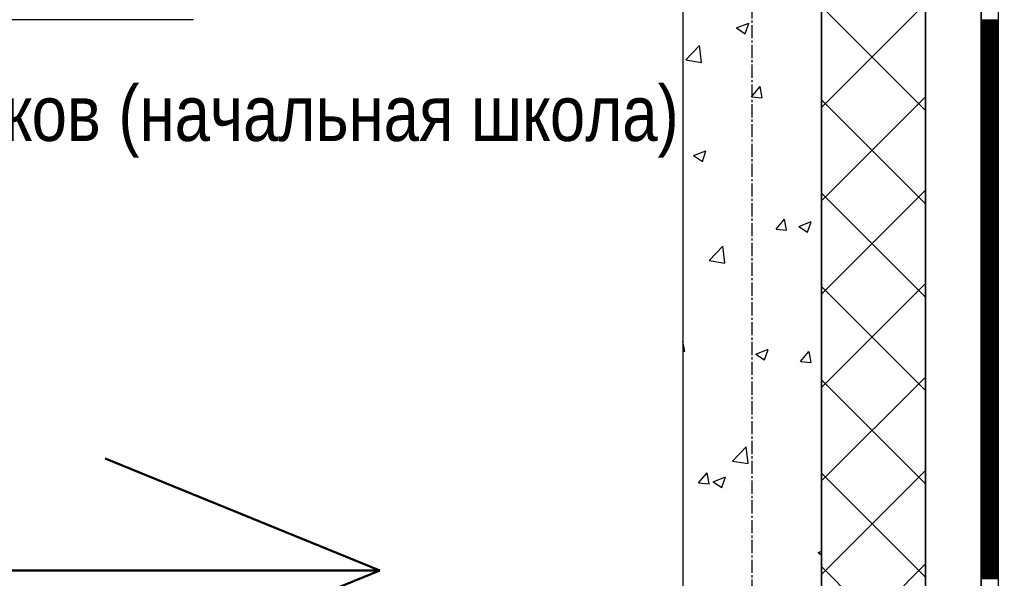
# Model space of a CAD drawing. Header units: millimetres. Extents: x -24360 to 609566, y -391049 to 148426.
# Drawn here: x 260589 to 262000, y -161400 to -160594 of the extents above; entities that cross this region are included whole.
import ezdxf
from ezdxf.enums import TextEntityAlignment as Align

# ---------------------------------------------------------------- set-up
doc = ezdxf.new("R2010")
doc.units = ezdxf.units.MM
doc.linetypes.add('CENTER2', pattern=[28.575, 19.05, -3.175, 3.175, -3.175])
doc.layers.get('Defpoints').update_dxf_attribs({"color": 140})
for name, color, linetype, lineweight in [('АР_Area', 5, 'Continuous', 5), ('АР_Стены ПЕНОблок', 52, 'Continuous', 20), ('АР_Тонкая', 254, 'Continuous', 5), ('АР_Утеплитель', 31, 'Continuous', 0), ('АР_Штриховка', 8, 'Continuous', 0), ('осново', 7, 'Continuous', 30)]:
    doc.layers.add(name, color=color, linetype=linetype, lineweight=lineweight)
doc.layers.add('АР_Оси_РД_100', color=7, linetype='Continuous', lineweight=0, true_color=0x525252)
doc.styles.add('style1', font='ARIALN.TTF')

# ---------------------------------------------------------------- blocks, each defined once
blk = doc.blocks.new('MOK-МаркаПом_овал_ареал')
blk.add_line((-2.75, -3), (2.75, -3))
at = {"color": 0, "style": 'style1'}
blk.add_attdef('АР-ПОМЕЩЕНИЕ:НОМЕР', text='', height=3.5, dxfattribs=at).set_placement((0, 0), align=Align.MIDDLE)

msp = doc.modelspace()

# ---------------------------------------------------------------- linework, layer by layer
at = {"layer": 'АР_Оси_РД_100', "linetype": 'CENTER2'}
for q in [(261645, -155721.321), (261645, -158150)]:
    msp.add_line((261645, -167650), q, dxfattribs=at)
at = {"layer": 'АР_Стены ПЕНОблок', "color": 18, "linetype": 'Continuous', "lineweight": 20, "true_color": 0x000000}
for p, q in [((261545, -158150), (261545, -168350)), ((261745, -168350), (261745, -158150))]:
    msp.add_line(p, q, dxfattribs=at)
at = {"layer": 'АР_Тонкая', "color": 18, "linetype": 'Continuous', "lineweight": 5, "true_color": 0x000000}
for p, q in [((261895, -158150), (261895, -168350)), ((261975, -168350), (261975, -158150)), ((261975, -158150), (261975, -168350)), ((262000, -168350), (262000, -158150))]:
    msp.add_line(p, q, dxfattribs=at)
at = {"layer": 'АР_Утеплитель', "color": 18, "linetype": 'Continuous', "lineweight": 0, "true_color": 0x000000}
for p, q in [((261745, -158150), (261745, -168350)), ((261895, -168350), (261895, -158150))]:
    msp.add_line(p, q, dxfattribs=at)
at = {"layer": 'АР_Штриховка', "color": 18, "linetype": 'Continuous', "lineweight": 0, "true_color": 0x000000}
for p, q in [((261745, -160720.59), (261895, -160570.59)), ((261895, -160724.733), (261745, -160574.733)), ((261975, -160594), (262000, -160594)), ((261622.268, -160605.64), (261634.902, -160614.162)), ((261622.289, -160605.593), (261640.073, -160598.766)), ((261634.907, -160614.164), (261640.057, -160598.815)), ((261975, -160595), (262000, -160595)), ((261975, -160596), (262000, -160596)), ((261975, -160597), (262000, -160597)), ((261975, -160598), (262000, -160598)), ((261975, -160599), (262000, -160599)), ((261975, -160600), (262000, -160600)), ((261975, -160601), (262000, -160601)), ((261975, -160602), (262000, -160602)), ((261975, -160603), (262000, -160603)), ((261975, -160604), (262000, -160604)), ((261975, -160605), (262000, -160605)), ((261975, -160606), (262000, -160606)), ((261975, -160607), (262000, -160607)), ((261975, -160608), (262000, -160608)), ((261975, -160609), (262000, -160609)), ((261975, -160610), (262000, -160610)), ((261975, -160611), (262000, -160611)), ((261975, -160612), (262000, -160612)), ((261975, -160613), (262000, -160613)), ((261975, -160614), (262000, -160614)), ((261975, -160615), (262000, -160615)), ((261975, -160616), (262000, -160616)), ((261975, -160617), (262000, -160617)), ((261975, -160618), (262000, -160618)), ((261975, -160619), (262000, -160619)), ((261975, -160620), (262000, -160620)), ((261975, -160621), (262000, -160621)), ((261975, -160622), (262000, -160622)), ((261975, -160623), (262000, -160623)), ((261549.179, -160651.884), (261568.962, -160631.265)), ((261571.792, -160655.385), (261568.986, -160631.262)), ((261975, -160624), (262000, -160624)), ((261975, -160625), (262000, -160625)), ((261975, -160626), (262000, -160626)), ((261975, -160627), (262000, -160627)), ((261975, -160628), (262000, -160628)), ((261975, -160629), (262000, -160629)), ((261975, -160630), (262000, -160630)), ((261975, -160631), (262000, -160631)), ((261975, -160632), (262000, -160632)), ((261975, -160633), (262000, -160633)), ((261975, -160634), (262000, -160634)), ((261975, -160635), (262000, -160635)), ((261975, -160636), (262000, -160636)), ((261975, -160637), (262000, -160637)), ((261975, -160638), (262000, -160638)), ((261975, -160639), (262000, -160639)), ((261975, -160640), (262000, -160640)), ((261975, -160641), (262000, -160641)), ((261975, -160642), (262000, -160642)), ((261975, -160643), (262000, -160643)), ((261975, -160644), (262000, -160644)), ((261975, -160645), (262000, -160645)), ((261975, -160646), (262000, -160646)), ((261975, -160647), (262000, -160647)), ((261975, -160648), (262000, -160648)), ((261975, -160649), (262000, -160649)), ((261975, -160650), (262000, -160650)), ((261975, -160651), (262000, -160651)), ((261549.196, -160651.921), (261571.786, -160655.424)), ((261975, -160652), (262000, -160652)), ((261975, -160653), (262000, -160653)), ((261975, -160654), (262000, -160654)), ((261975, -160655), (262000, -160655)), ((261975, -160656), (262000, -160656)), ((261975, -160657), (262000, -160657)), ((261975, -160658), (262000, -160658)), ((261975, -160659), (262000, -160659)), ((261975, -160660), (262000, -160660)), ((261975, -160661), (262000, -160661)), ((261975, -160662), (262000, -160662)), ((261975, -160663), (262000, -160663)), ((261975, -160664), (262000, -160664)), ((261975, -160665), (262000, -160665)), ((261975, -160666), (262000, -160666)), ((261975, -160667), (262000, -160667)), ((261975, -160668), (262000, -160668)), ((261975, -160669), (262000, -160669)), ((261975, -160670), (262000, -160670)), ((261975, -160671), (262000, -160671)), ((261975, -160672), (262000, -160672)), ((261975, -160673), (262000, -160673)), ((261975, -160674), (262000, -160674)), ((261975, -160675), (262000, -160675)), ((261975, -160676), (262000, -160676)), ((261975, -160677), (262000, -160677)), ((261975, -160678), (262000, -160678)), ((261975, -160679), (262000, -160679)), ((261644.079, -160705.044), (261656.324, -160690.451)), ((261659.345, -160706.358), (261656.408, -160690.437)), ((261975, -160680), (262000, -160680)), ((261975, -160681), (262000, -160681)), ((261975, -160682), (262000, -160682)), ((261975, -160683), (262000, -160683)), ((261975, -160684), (262000, -160684)), ((261975, -160685), (262000, -160685)), ((261975, -160686), (262000, -160686)), ((261975, -160687), (262000, -160687)), ((261975, -160688), (262000, -160688)), ((261975, -160689), (262000, -160689)), ((261975, -160690), (262000, -160690)), ((261975, -160691), (262000, -160691)), ((261975, -160692), (262000, -160692)), ((261975, -160693), (262000, -160693)), ((261644.079, -160705.045), (261659.261, -160706.373)), ((261745, -160855.293), (261895, -160705.293)), ((261975, -160694), (262000, -160694)), ((261975, -160695), (262000, -160695)), ((261975, -160696), (262000, -160696)), ((261975, -160697), (262000, -160697)), ((261975, -160698), (262000, -160698)), ((261975, -160699), (262000, -160699)), ((261975, -160700), (262000, -160700)), ((261975, -160701), (262000, -160701)), ((261975, -160702), (262000, -160702)), ((261975, -160703), (262000, -160703)), ((261975, -160704), (262000, -160704)), ((261975, -160705), (262000, -160705)), ((261975, -160706), (262000, -160706)), ((261975, -160707), (262000, -160707)), ((261895, -160859.437), (261745, -160709.437)), ((261975, -160708), (262000, -160708)), ((261975, -160709), (262000, -160709)), ((261975, -160710), (262000, -160710)), ((261975, -160711), (262000, -160711)), ((261975, -160712), (262000, -160712)), ((261975, -160713), (262000, -160713)), ((261975, -160714), (262000, -160714)), ((261975, -160715), (262000, -160715)), ((261975, -160716), (262000, -160716)), ((261975, -160717), (262000, -160717)), ((261975, -160718), (262000, -160718)), ((261975, -160719), (262000, -160719)), ((261975, -160720), (262000, -160720)), ((261975, -160721), (262000, -160721)), ((261975, -160722), (262000, -160722)), ((261975, -160723), (262000, -160723)), ((261975, -160724), (262000, -160724)), ((261975, -160725), (262000, -160725)), ((261975, -160726), (262000, -160726)), ((261975, -160727), (262000, -160727)), ((261975, -160728), (262000, -160728)), ((261975, -160729), (262000, -160729)), ((261975, -160730), (262000, -160730)), ((261975, -160731), (262000, -160731)), ((261975, -160732), (262000, -160732)), ((261975, -160733), (262000, -160733)), ((261975, -160734), (262000, -160734)), ((261975, -160735), (262000, -160735)), ((261975, -160736), (262000, -160736)), ((261975, -160737), (262000, -160737)), ((261975, -160738), (262000, -160738)), ((261975, -160739), (262000, -160739)), ((261975, -160740), (262000, -160740)), ((261975, -160741), (262000, -160741)), ((261975, -160742), (262000, -160742)), ((261975, -160743), (262000, -160743)), ((261975, -160744), (262000, -160744)), ((261975, -160745), (262000, -160745)), ((261975, -160746), (262000, -160746)), ((261975, -160747), (262000, -160747)), ((261975, -160748), (262000, -160748)), ((261975, -160749), (262000, -160749)), ((261975, -160750), (262000, -160750)), ((261975, -160751), (262000, -160751)), ((261975, -160752), (262000, -160752)), ((261975, -160753), (262000, -160753)), ((261975, -160754), (262000, -160754)), ((261975, -160755), (262000, -160755)), ((261975, -160756), (262000, -160756)), ((261975, -160757), (262000, -160757)), ((261975, -160758), (262000, -160758)), ((261975, -160759), (262000, -160759)), ((261975, -160760), (262000, -160760)), ((261975, -160761), (262000, -160761)), ((261975, -160762), (262000, -160762)), ((261975, -160763), (262000, -160763)), ((261975, -160764), (262000, -160764)), ((261975, -160765), (262000, -160765)), ((261975, -160766), (262000, -160766)), ((261975, -160767), (262000, -160767)), ((261975, -160768), (262000, -160768)), ((261975, -160769), (262000, -160769)), ((261975, -160770), (262000, -160770)), ((261975, -160771), (262000, -160771)), ((261975, -160772), (262000, -160772)), ((261975, -160773), (262000, -160773)), ((261975, -160774), (262000, -160774)), ((261975, -160775), (262000, -160775)), ((261975, -160776), (262000, -160776)), ((261975, -160777), (262000, -160777)), ((261975, -160778), (262000, -160778)), ((261560.465, -160789.828), (261573.1, -160798.35)), ((261560.487, -160789.781), (261578.271, -160782.954)), ((261573.105, -160798.352), (261578.255, -160783.003)), ((261975, -160779), (262000, -160779)), ((261975, -160780), (262000, -160780)), ((261975, -160781), (262000, -160781)), ((261975, -160782), (262000, -160782)), ((261975, -160783), (262000, -160783)), ((261975, -160784), (262000, -160784)), ((261975, -160785), (262000, -160785)), ((261975, -160786), (262000, -160786)), ((261975, -160787), (262000, -160787)), ((261975, -160788), (262000, -160788)), ((261975, -160789), (262000, -160789)), ((261975, -160790), (262000, -160790)), ((261975, -160791), (262000, -160791)), ((261975, -160792), (262000, -160792)), ((261975, -160793), (262000, -160793)), ((261975, -160794), (262000, -160794)), ((261975, -160795), (262000, -160795)), ((261975, -160796), (262000, -160796)), ((261975, -160797), (262000, -160797)), ((261975, -160798), (262000, -160798)), ((261975, -160799), (262000, -160799)), ((261975, -160800), (262000, -160800)), ((261975, -160801), (262000, -160801)), ((261975, -160802), (262000, -160802)), ((261975, -160803), (262000, -160803)), ((261975, -160804), (262000, -160804)), ((261975, -160805), (262000, -160805)), ((261975, -160806), (262000, -160806)), ((261975, -160807), (262000, -160807)), ((261975, -160808), (262000, -160808)), ((261975, -160809), (262000, -160809)), ((261975, -160810), (262000, -160810)), ((261975, -160811), (262000, -160811)), ((261975, -160812), (262000, -160812)), ((261975, -160813), (262000, -160813)), ((261975, -160814), (262000, -160814)), ((261975, -160815), (262000, -160815)), ((261975, -160816), (262000, -160816)), ((261975, -160817), (262000, -160817)), ((261975, -160818), (262000, -160818)), ((261975, -160819), (262000, -160819)), ((261975, -160820), (262000, -160820)), ((261975, -160821), (262000, -160821)), ((261975, -160822), (262000, -160822)), ((261975, -160823), (262000, -160823)), ((261975, -160824), (262000, -160824)), ((261975, -160825), (262000, -160825)), ((261975, -160826), (262000, -160826)), ((261975, -160827), (262000, -160827)), ((261975, -160828), (262000, -160828)), ((261975, -160829), (262000, -160829)), ((261975, -160830), (262000, -160830)), ((261975, -160831), (262000, -160831)), ((261975, -160832), (262000, -160832)), ((261975, -160833), (262000, -160833)), ((261975, -160834), (262000, -160834)), ((261745, -160989.997), (261895, -160839.997)), ((261895, -160994.141), (261745, -160844.141)), ((261975, -160835), (262000, -160835)), ((261975, -160836), (262000, -160836)), ((261975, -160837), (262000, -160837)), ((261975, -160838), (262000, -160838)), ((261975, -160839), (262000, -160839)), ((261975, -160840), (262000, -160840)), ((261975, -160841), (262000, -160841)), ((261975, -160842), (262000, -160842)), ((261975, -160843), (262000, -160843)), ((261975, -160844), (262000, -160844)), ((261975, -160845), (262000, -160845)), ((261975, -160846), (262000, -160846)), ((261975, -160847), (262000, -160847)), ((261975, -160848), (262000, -160848)), ((261975, -160849), (262000, -160849)), ((261975, -160850), (262000, -160850)), ((261975, -160851), (262000, -160851)), ((261975, -160852), (262000, -160852)), ((261975, -160853), (262000, -160853)), ((261975, -160854), (262000, -160854)), ((261975, -160855), (262000, -160855)), ((261975, -160856), (262000, -160856)), ((261975, -160857), (262000, -160857)), ((261975, -160858), (262000, -160858)), ((261975, -160859), (262000, -160859)), ((261975, -160860), (262000, -160860)), ((261975, -160861), (262000, -160861)), ((261975, -160862), (262000, -160862)), ((261975, -160863), (262000, -160863)), ((261975, -160864), (262000, -160864)), ((261975, -160865), (262000, -160865)), ((261975, -160866), (262000, -160866)), ((261975, -160867), (262000, -160867)), ((261975, -160868), (262000, -160868)), ((261975, -160869), (262000, -160869)), ((261975, -160870), (262000, -160870)), ((261975, -160871), (262000, -160871)), ((261975, -160872), (262000, -160872)), ((261975, -160873), (262000, -160873)), ((261975, -160874), (262000, -160874)), ((261975, -160875), (262000, -160875)), ((261975, -160876), (262000, -160876)), ((261975, -160877), (262000, -160877)), ((261679.323, -160896.101), (261691.568, -160881.508)), ((261694.588, -160897.415), (261691.651, -160881.494)), ((261712.101, -160892.047), (261729.886, -160885.22)), ((261724.719, -160900.617), (261729.869, -160885.268)), ((261975, -160878), (262000, -160878)), ((261975, -160879), (262000, -160879)), ((261975, -160880), (262000, -160880)), ((261975, -160881), (262000, -160881)), ((261975, -160882), (262000, -160882)), ((261975, -160883), (262000, -160883)), ((261975, -160884), (262000, -160884)), ((261975, -160885), (262000, -160885)), ((261975, -160886), (262000, -160886)), ((261975, -160887), (262000, -160887)), ((261975, -160888), (262000, -160888)), ((261975, -160889), (262000, -160889)), ((261975, -160890), (262000, -160890)), ((261975, -160891), (262000, -160891)), ((261679.323, -160896.102), (261694.505, -160897.43)), ((261712.08, -160892.093), (261724.714, -160900.615)), ((261975, -160892), (262000, -160892)), ((261975, -160893), (262000, -160893)), ((261975, -160894), (262000, -160894)), ((261975, -160895), (262000, -160895)), ((261975, -160896), (262000, -160896)), ((261975, -160897), (262000, -160897)), ((261975, -160898), (262000, -160898)), ((261975, -160899), (262000, -160899)), ((261975, -160900), (262000, -160900)), ((261975, -160901), (262000, -160901)), ((261975, -160902), (262000, -160902)), ((261975, -160903), (262000, -160903)), ((261975, -160904), (262000, -160904)), ((261975, -160905), (262000, -160905)), ((261975, -160906), (262000, -160906)), ((261975, -160907), (262000, -160907)), ((261975, -160908), (262000, -160908)), ((261975, -160909), (262000, -160909)), ((261975, -160910), (262000, -160910)), ((261975, -160911), (262000, -160911)), ((261975, -160912), (262000, -160912)), ((261975, -160913), (262000, -160913)), ((261975, -160914), (262000, -160914)), ((261975, -160915), (262000, -160915)), ((261975, -160916), (262000, -160916)), ((261975, -160917), (262000, -160917)), ((261975, -160918), (262000, -160918)), ((261975, -160919), (262000, -160919)), ((261582.853, -160941.352), (261602.637, -160920.734)), ((261605.467, -160944.853), (261602.661, -160920.731)), ((261975, -160920), (262000, -160920)), ((261975, -160921), (262000, -160921)), ((261975, -160922), (262000, -160922)), ((261975, -160923), (262000, -160923)), ((261975, -160924), (262000, -160924)), ((261975, -160925), (262000, -160925)), ((261975, -160926), (262000, -160926)), ((261975, -160927), (262000, -160927)), ((261975, -160928), (262000, -160928)), ((261975, -160929), (262000, -160929)), ((261975, -160930), (262000, -160930)), ((261975, -160931), (262000, -160931)), ((261975, -160932), (262000, -160932)), ((261975, -160933), (262000, -160933)), ((261582.871, -160941.389), (261605.461, -160944.893)), ((261975, -160934), (262000, -160934)), ((261975, -160935), (262000, -160935)), ((261975, -160936), (262000, -160936)), ((261975, -160937), (262000, -160937)), ((261975, -160938), (262000, -160938)), ((261975, -160939), (262000, -160939)), ((261975, -160940), (262000, -160940)), ((261975, -160941), (262000, -160941)), ((261975, -160942), (262000, -160942)), ((261975, -160943), (262000, -160943)), ((261975, -160944), (262000, -160944)), ((261975, -160945), (262000, -160945)), ((261975, -160946), (262000, -160946)), ((261975, -160947), (262000, -160947)), ((261975, -160948), (262000, -160948)), ((261975, -160949), (262000, -160949)), ((261975, -160950), (262000, -160950)), ((261975, -160951), (262000, -160951)), ((261975, -160952), (262000, -160952)), ((261975, -160953), (262000, -160953)), ((261975, -160954), (262000, -160954)), ((261975, -160955), (262000, -160955)), ((261975, -160956), (262000, -160956)), ((261975, -160957), (262000, -160957)), ((261975, -160958), (262000, -160958)), ((261975, -160959), (262000, -160959)), ((261975, -160960), (262000, -160960)), ((261975, -160961), (262000, -160961)), ((261745, -161124.701), (261895, -160974.701)), ((261975, -160962), (262000, -160962)), ((261975, -160963), (262000, -160963)), ((261975, -160964), (262000, -160964)), ((261975, -160965), (262000, -160965)), ((261975, -160966), (262000, -160966)), ((261975, -160967), (262000, -160967)), ((261975, -160968), (262000, -160968)), ((261975, -160969), (262000, -160969)), ((261975, -160970), (262000, -160970)), ((261975, -160971), (262000, -160971)), ((261975, -160972), (262000, -160972)), ((261975, -160973), (262000, -160973)), ((261975, -160974), (262000, -160974)), ((261975, -160975), (262000, -160975)), ((261895, -161128.845), (261745, -160978.845)), ((261975, -160976), (262000, -160976)), ((261975, -160977), (262000, -160977)), ((261975, -160978), (262000, -160978)), ((261975, -160979), (262000, -160979)), ((261975, -160980), (262000, -160980)), ((261975, -160981), (262000, -160981)), ((261975, -160982), (262000, -160982)), ((261975, -160983), (262000, -160983)), ((261975, -160984), (262000, -160984)), ((261975, -160985), (262000, -160985)), ((261975, -160986), (262000, -160986)), ((261975, -160987), (262000, -160987)), ((261975, -160988), (262000, -160988)), ((261975, -160989), (262000, -160989)), ((261975, -160990), (262000, -160990)), ((261975, -160991), (262000, -160991)), ((261975, -160992), (262000, -160992)), ((261975, -160993), (262000, -160993)), ((261975, -160994), (262000, -160994)), ((261975, -160995), (262000, -160995)), ((261975, -160996), (262000, -160996)), ((261975, -160997), (262000, -160997)), ((261975, -160998), (262000, -160998)), ((261975, -160999), (262000, -160999)), ((261975, -161000), (262000, -161000)), ((261975, -161001), (262000, -161001)), ((261975, -161002), (262000, -161002)), ((261975, -161003), (262000, -161003)), ((261975, -161004), (262000, -161004)), ((261975, -161005), (262000, -161005)), ((261975, -161006), (262000, -161006)), ((261975, -161007), (262000, -161007)), ((261975, -161008), (262000, -161008)), ((261975, -161009), (262000, -161009)), ((261975, -161010), (262000, -161010)), ((261975, -161011), (262000, -161011)), ((261975, -161012), (262000, -161012)), ((261975, -161013), (262000, -161013)), ((261975, -161014), (262000, -161014)), ((261975, -161015), (262000, -161015)), ((261975, -161016), (262000, -161016)), ((261975, -161017), (262000, -161017)), ((261975, -161018), (262000, -161018)), ((261975, -161019), (262000, -161019)), ((261975, -161020), (262000, -161020)), ((261975, -161021), (262000, -161021)), ((261975, -161022), (262000, -161022)), ((261975, -161023), (262000, -161023)), ((261975, -161024), (262000, -161024)), ((261975, -161025), (262000, -161025)), ((261975, -161026), (262000, -161026)), ((261975, -161027), (262000, -161027)), ((261975, -161028), (262000, -161028)), ((261975, -161029), (262000, -161029)), ((261975, -161030), (262000, -161030)), ((261975, -161031), (262000, -161031)), ((261975, -161032), (262000, -161032)), ((261975, -161033), (262000, -161033)), ((261975, -161034), (262000, -161034)), ((261975, -161035), (262000, -161035)), ((261975, -161036), (262000, -161036)), ((261975, -161037), (262000, -161037)), ((261975, -161038), (262000, -161038)), ((261975, -161039), (262000, -161039)), ((261975, -161040), (262000, -161040)), ((261975, -161041), (262000, -161041)), ((261975, -161042), (262000, -161042)), ((261975, -161043), (262000, -161043)), ((261975, -161044), (262000, -161044)), ((261975, -161045), (262000, -161045)), ((261975, -161046), (262000, -161046)), ((261547.647, -161072.533), (261545, -161058.185)), ((261975, -161047), (262000, -161047)), ((261975, -161048), (262000, -161048)), ((261975, -161049), (262000, -161049)), ((261975, -161050), (262000, -161050)), ((261975, -161051), (262000, -161051)), ((261975, -161052), (262000, -161052)), ((261975, -161053), (262000, -161053)), ((261975, -161054), (262000, -161054)), ((261975, -161055), (262000, -161055)), ((261975, -161056), (262000, -161056)), ((261975, -161057), (262000, -161057)), ((261975, -161058), (262000, -161058)), ((261975, -161059), (262000, -161059)), ((261975, -161060), (262000, -161060)), ((261545, -161072.324), (261547.563, -161072.548)), ((261650.299, -161076.235), (261668.084, -161069.408)), ((261662.917, -161084.805), (261668.067, -161069.456)), ((261714.566, -161087.158), (261726.811, -161072.564)), ((261729.831, -161088.472), (261726.894, -161072.55)), ((261975, -161061), (262000, -161061)), ((261975, -161062), (262000, -161062)), ((261975, -161063), (262000, -161063)), ((261975, -161064), (262000, -161064)), ((261975, -161065), (262000, -161065)), ((261975, -161066), (262000, -161066)), ((261975, -161067), (262000, -161067)), ((261975, -161068), (262000, -161068)), ((261975, -161069), (262000, -161069)), ((261975, -161070), (262000, -161070)), ((261975, -161071), (262000, -161071)), ((261975, -161072), (262000, -161072)), ((261975, -161073), (262000, -161073)), ((261975, -161074), (262000, -161074)), ((261650.278, -161076.281), (261662.912, -161084.803)), ((261714.566, -161087.159), (261729.748, -161088.487)), ((261975, -161075), (262000, -161075)), ((261975, -161076), (262000, -161076)), ((261975, -161077), (262000, -161077)), ((261975, -161078), (262000, -161078)), ((261975, -161079), (262000, -161079)), ((261975, -161080), (262000, -161080)), ((261975, -161081), (262000, -161081)), ((261975, -161082), (262000, -161082)), ((261975, -161083), (262000, -161083)), ((261975, -161084), (262000, -161084)), ((261975, -161085), (262000, -161085)), ((261975, -161086), (262000, -161086)), ((261975, -161087), (262000, -161087)), ((261975, -161088), (262000, -161088)), ((261975, -161089), (262000, -161089)), ((261975, -161090), (262000, -161090)), ((261975, -161091), (262000, -161091)), ((261975, -161092), (262000, -161092)), ((261975, -161093), (262000, -161093)), ((261975, -161094), (262000, -161094)), ((261975, -161095), (262000, -161095)), ((261975, -161096), (262000, -161096)), ((261975, -161097), (262000, -161097)), ((261975, -161098), (262000, -161098)), ((261975, -161099), (262000, -161099)), ((261975, -161100), (262000, -161100)), ((261975, -161101), (262000, -161101)), ((261975, -161102), (262000, -161102)), ((261745, -161259.405), (261895, -161109.405)), ((261895, -161263.549), (261745, -161113.549)), ((261975, -161103), (262000, -161103)), ((261975, -161104), (262000, -161104)), ((261975, -161105), (262000, -161105)), ((261975, -161106), (262000, -161106)), ((261975, -161107), (262000, -161107)), ((261975, -161108), (262000, -161108)), ((261975, -161109), (262000, -161109)), ((261975, -161110), (262000, -161110)), ((261975, -161111), (262000, -161111)), ((261975, -161112), (262000, -161112)), ((261975, -161113), (262000, -161113)), ((261975, -161114), (262000, -161114)), ((261975, -161115), (262000, -161115)), ((261975, -161116), (262000, -161116)), ((261975, -161117), (262000, -161117)), ((261975, -161118), (262000, -161118)), ((261975, -161119), (262000, -161119)), ((261975, -161120), (262000, -161120)), ((261975, -161121), (262000, -161121)), ((261975, -161122), (262000, -161122)), ((261975, -161123), (262000, -161123)), ((261975, -161124), (262000, -161124)), ((261975, -161125), (262000, -161125)), ((261975, -161126), (262000, -161126)), ((261975, -161127), (262000, -161127)), ((261975, -161128), (262000, -161128)), ((261975, -161129), (262000, -161129)), ((261975, -161130), (262000, -161130)), ((261975, -161131), (262000, -161131)), ((261975, -161132), (262000, -161132)), ((261975, -161133), (262000, -161133)), ((261975, -161134), (262000, -161134)), ((261975, -161135), (262000, -161135)), ((261975, -161136), (262000, -161136)), ((261975, -161137), (262000, -161137)), ((261975, -161138), (262000, -161138)), ((261975, -161139), (262000, -161139)), ((261975, -161140), (262000, -161140)), ((261975, -161141), (262000, -161141)), ((261975, -161142), (262000, -161142)), ((261975, -161143), (262000, -161143)), ((261975, -161144), (262000, -161144)), ((261975, -161145), (262000, -161145)), ((261975, -161146), (262000, -161146)), ((261975, -161147), (262000, -161147)), ((261975, -161148), (262000, -161148)), ((261975, -161149), (262000, -161149)), ((261975, -161150), (262000, -161150)), ((261975, -161151), (262000, -161151)), ((261975, -161152), (262000, -161152)), ((261975, -161153), (262000, -161153)), ((261975, -161154), (262000, -161154)), ((261975, -161155), (262000, -161155)), ((261975, -161156), (262000, -161156)), ((261975, -161157), (262000, -161157)), ((261975, -161158), (262000, -161158)), ((261975, -161159), (262000, -161159)), ((261975, -161160), (262000, -161160)), ((261975, -161161), (262000, -161161)), ((261975, -161162), (262000, -161162)), ((261975, -161163), (262000, -161163)), ((261975, -161164), (262000, -161164)), ((261975, -161165), (262000, -161165)), ((261975, -161166), (262000, -161166)), ((261975, -161167), (262000, -161167)), ((261975, -161168), (262000, -161168)), ((261975, -161169), (262000, -161169)), ((261975, -161170), (262000, -161170)), ((261975, -161171), (262000, -161171)), ((261975, -161172), (262000, -161172)), ((261975, -161173), (262000, -161173)), ((261975, -161174), (262000, -161174)), ((261975, -161175), (262000, -161175)), ((261975, -161176), (262000, -161176)), ((261975, -161177), (262000, -161177)), ((261975, -161178), (262000, -161178)), ((261975, -161179), (262000, -161179)), ((261975, -161180), (262000, -161180)), ((261975, -161181), (262000, -161181)), ((261975, -161182), (262000, -161182)), ((261975, -161183), (262000, -161183)), ((261975, -161184), (262000, -161184)), ((261975, -161185), (262000, -161185)), ((261975, -161186), (262000, -161186)), ((261975, -161187), (262000, -161187)), ((261975, -161188), (262000, -161188)), ((261975, -161189), (262000, -161189)), ((261975, -161190), (262000, -161190)), ((261975, -161191), (262000, -161191)), ((261975, -161192), (262000, -161192)), ((261975, -161193), (262000, -161193)), ((261975, -161194), (262000, -161194)), ((261975, -161195), (262000, -161195)), ((261975, -161196), (262000, -161196)), ((261975, -161197), (262000, -161197)), ((261975, -161198), (262000, -161198)), ((261975, -161199), (262000, -161199)), ((261975, -161200), (262000, -161200)), ((261975, -161201), (262000, -161201)), ((261616.528, -161230.821), (261636.312, -161210.202)), ((261639.141, -161234.322), (261636.335, -161210.199)), ((261975, -161202), (262000, -161202)), ((261975, -161203), (262000, -161203)), ((261975, -161204), (262000, -161204)), ((261975, -161205), (262000, -161205)), ((261975, -161206), (262000, -161206)), ((261975, -161207), (262000, -161207)), ((261975, -161208), (262000, -161208)), ((261975, -161209), (262000, -161209)), ((261975, -161210), (262000, -161210)), ((261975, -161211), (262000, -161211)), ((261975, -161212), (262000, -161212)), ((261975, -161213), (262000, -161213)), ((261975, -161214), (262000, -161214)), ((261975, -161215), (262000, -161215)), ((261975, -161216), (262000, -161216)), ((261975, -161217), (262000, -161217)), ((261975, -161218), (262000, -161218)), ((261975, -161219), (262000, -161219)), ((261975, -161220), (262000, -161220)), ((261975, -161221), (262000, -161221)), ((261975, -161222), (262000, -161222)), ((261975, -161223), (262000, -161223)), ((261975, -161224), (262000, -161224)), ((261975, -161225), (262000, -161225)), ((261975, -161226), (262000, -161226)), ((261975, -161227), (262000, -161227)), ((261975, -161228), (262000, -161228)), ((261975, -161229), (262000, -161229)), ((261975, -161230), (262000, -161230)), ((261616.545, -161230.857), (261639.135, -161234.361)), ((261745, -161394.109), (261895, -161244.109)), ((261975, -161231), (262000, -161231)), ((261975, -161232), (262000, -161232)), ((261975, -161233), (262000, -161233)), ((261975, -161234), (262000, -161234)), ((261975, -161235), (262000, -161235)), ((261975, -161236), (262000, -161236)), ((261975, -161237), (262000, -161237)), ((261975, -161238), (262000, -161238)), ((261975, -161239), (262000, -161239)), ((261975, -161240), (262000, -161240)), ((261975, -161241), (262000, -161241)), ((261975, -161242), (262000, -161242)), ((261975, -161243), (262000, -161243)), ((261975, -161244), (262000, -161244)), ((261567.625, -161262.275), (261579.87, -161247.682)), ((261582.89, -161263.59), (261579.953, -161247.668)), ((261588.497, -161260.423), (261606.282, -161253.596)), ((261601.115, -161268.993), (261606.265, -161253.644)), ((261895, -161398.252), (261745, -161248.252)), ((261975, -161245), (262000, -161245)), ((261975, -161246), (262000, -161246)), ((261975, -161247), (262000, -161247)), ((261975, -161248), (262000, -161248)), ((261975, -161249), (262000, -161249)), ((261975, -161250), (262000, -161250)), ((261975, -161251), (262000, -161251)), ((261975, -161252), (262000, -161252)), ((261975, -161253), (262000, -161253)), ((261975, -161254), (262000, -161254)), ((261975, -161255), (262000, -161255)), ((261975, -161256), (262000, -161256)), ((261975, -161257), (262000, -161257)), ((261975, -161258), (262000, -161258)), ((261567.625, -161262.277), (261582.807, -161263.605)), ((261588.476, -161260.469), (261601.11, -161268.991)), ((261975, -161259), (262000, -161259)), ((261975, -161260), (262000, -161260)), ((261975, -161261), (262000, -161261)), ((261975, -161262), (262000, -161262)), ((261975, -161263), (262000, -161263)), ((261975, -161264), (262000, -161264)), ((261975, -161265), (262000, -161265)), ((261975, -161266), (262000, -161266)), ((261975, -161267), (262000, -161267)), ((261975, -161268), (262000, -161268)), ((261975, -161269), (262000, -161269)), ((261975, -161270), (262000, -161270)), ((261975, -161271), (262000, -161271)), ((261975, -161272), (262000, -161272)), ((261975, -161273), (262000, -161273)), ((261975, -161274), (262000, -161274)), ((261975, -161275), (262000, -161275)), ((261975, -161276), (262000, -161276)), ((261975, -161277), (262000, -161277)), ((261975, -161278), (262000, -161278)), ((261975, -161279), (262000, -161279)), ((261975, -161280), (262000, -161280)), ((261975, -161281), (262000, -161281)), ((261975, -161282), (262000, -161282)), ((261975, -161283), (262000, -161283)), ((261975, -161284), (262000, -161284)), ((261975, -161285), (262000, -161285)), ((261975, -161286), (262000, -161286)), ((261975, -161287), (262000, -161287)), ((261975, -161288), (262000, -161288)), ((261975, -161289), (262000, -161289)), ((261975, -161290), (262000, -161290)), ((261975, -161291), (262000, -161291)), ((261975, -161292), (262000, -161292)), ((261975, -161293), (262000, -161293)), ((261975, -161294), (262000, -161294)), ((261975, -161295), (262000, -161295)), ((261975, -161296), (262000, -161296)), ((261975, -161297), (262000, -161297)), ((261975, -161298), (262000, -161298)), ((261975, -161299), (262000, -161299)), ((261975, -161300), (262000, -161300)), ((261975, -161301), (262000, -161301)), ((261975, -161302), (262000, -161302)), ((261975, -161303), (262000, -161303)), ((261975, -161304), (262000, -161304)), ((261975, -161305), (262000, -161305)), ((261975, -161306), (262000, -161306)), ((261975, -161307), (262000, -161307)), ((261975, -161308), (262000, -161308)), ((261975, -161309), (262000, -161309)), ((261975, -161310), (262000, -161310)), ((261975, -161311), (262000, -161311)), ((261975, -161312), (262000, -161312)), ((261975, -161313), (262000, -161313)), ((261975, -161314), (262000, -161314)), ((261975, -161315), (262000, -161315)), ((261975, -161316), (262000, -161316)), ((261975, -161317), (262000, -161317)), ((261975, -161318), (262000, -161318)), ((261975, -161319), (262000, -161319)), ((261975, -161320), (262000, -161320)), ((261975, -161321), (262000, -161321)), ((261975, -161322), (262000, -161322)), ((261975, -161323), (262000, -161323)), ((261975, -161324), (262000, -161324)), ((261975, -161325), (262000, -161325)), ((261975, -161326), (262000, -161326)), ((261975, -161327), (262000, -161327)), ((261975, -161328), (262000, -161328)), ((261975, -161329), (262000, -161329)), ((261975, -161330), (262000, -161330)), ((261975, -161331), (262000, -161331)), ((261975, -161332), (262000, -161332)), ((261975, -161333), (262000, -161333)), ((261975, -161334), (262000, -161334)), ((261975, -161335), (262000, -161335)), ((261975, -161336), (262000, -161336)), ((261975, -161337), (262000, -161337)), ((261975, -161338), (262000, -161338)), ((261975, -161339), (262000, -161339)), ((261975, -161340), (262000, -161340)), ((261975, -161341), (262000, -161341)), ((261975, -161342), (262000, -161342)), ((261975, -161343), (262000, -161343)), ((261975, -161344), (262000, -161344)), ((261975, -161345), (262000, -161345)), ((261975, -161346), (262000, -161346)), ((261975, -161347), (262000, -161347)), ((261975, -161348), (262000, -161348)), ((261975, -161349), (262000, -161349)), ((261975, -161350), (262000, -161350)), ((261975, -161351), (262000, -161351)), ((261975, -161352), (262000, -161352)), ((261975, -161353), (262000, -161353)), ((261975, -161354), (262000, -161354)), ((261975, -161355), (262000, -161355)), ((261975, -161356), (262000, -161356)), ((261975, -161357), (262000, -161357)), ((261740.09, -161362.734), (261745, -161366.046)), ((261740.111, -161362.688), (261745, -161360.811)), ((261975, -161358), (262000, -161358)), ((261975, -161359), (262000, -161359)), ((261975, -161360), (262000, -161360)), ((261975, -161361), (262000, -161361)), ((261975, -161362), (262000, -161362)), ((261975, -161363), (262000, -161363)), ((261975, -161364), (262000, -161364)), ((261975, -161365), (262000, -161365)), ((261975, -161366), (262000, -161366)), ((261975, -161367), (262000, -161367)), ((261975, -161368), (262000, -161368)), ((261975, -161369), (262000, -161369)), ((261975, -161370), (262000, -161370)), ((261975, -161371), (262000, -161371)), ((261745, -161528.813), (261895, -161378.813)), ((261895, -161532.956), (261745, -161382.956)), ((261975, -161372), (262000, -161372)), ((261975, -161373), (262000, -161373)), ((261975, -161374), (262000, -161374)), ((261975, -161375), (262000, -161375)), ((261975, -161376), (262000, -161376)), ((261975, -161377), (262000, -161377)), ((261975, -161378), (262000, -161378)), ((261975, -161379), (262000, -161379)), ((261975, -161380), (262000, -161380)), ((261975, -161381), (262000, -161381)), ((261975, -161382), (262000, -161382)), ((261975, -161383), (262000, -161383)), ((261975, -161384), (262000, -161384)), ((261975, -161385), (262000, -161385)), ((261975, -161386), (262000, -161386)), ((261975, -161387), (262000, -161387)), ((261975, -161388), (262000, -161388)), ((261975, -161389), (262000, -161389)), ((261975, -161390), (262000, -161390)), ((261975, -161391), (262000, -161391)), ((261975, -161392), (262000, -161392)), ((261975, -161393), (262000, -161393)), ((261975, -161394), (262000, -161394)), ((261975, -161395), (262000, -161395)), ((261975, -161396), (262000, -161396)), ((261975, -161397), (262000, -161397)), ((261975, -161398), (262000, -161398)), ((261975, -161399), (262000, -161399)), ((261975, -161400), (262000, -161400))]:
    msp.add_line(p, q, dxfattribs=at)
at = {"layer": 'осново'}
for points in [[(261107.9, -161388.364), (260711.811, -161226.727)], [(259720, -161388.364), (261107.9, -161388.364)], [(261107.9, -161388.364), (260711.811, -161550)]]:
    msp.add_lwpolyline(points, dxfattribs=at)

# ---------------------------------------------------------------- block references
at = {"layer": 'АР_Area', "color": 18, "linetype": 'Continuous', "lineweight": 5, "true_color": 0x000000}
ref = msp.add_blockref('MOK-МаркаПом_овал_ареал', (260619.262, -160353.654), dxfattribs=dict(at, xscale=80, yscale=80, zscale=80))
ref.add_attrib('АР-ПОМЕЩЕНИЕ:НАИМЕНОВАНИЕ', 'Санузел для мальчиков (начальная школа)', dxfattribs={"layer": 'Defpoints', "color": 2, "height": 80, "style": 'style1'}).set_placement((260611.73, -160738.768), align=Align.MIDDLE)

doc.saveas('drawing.dxf')
